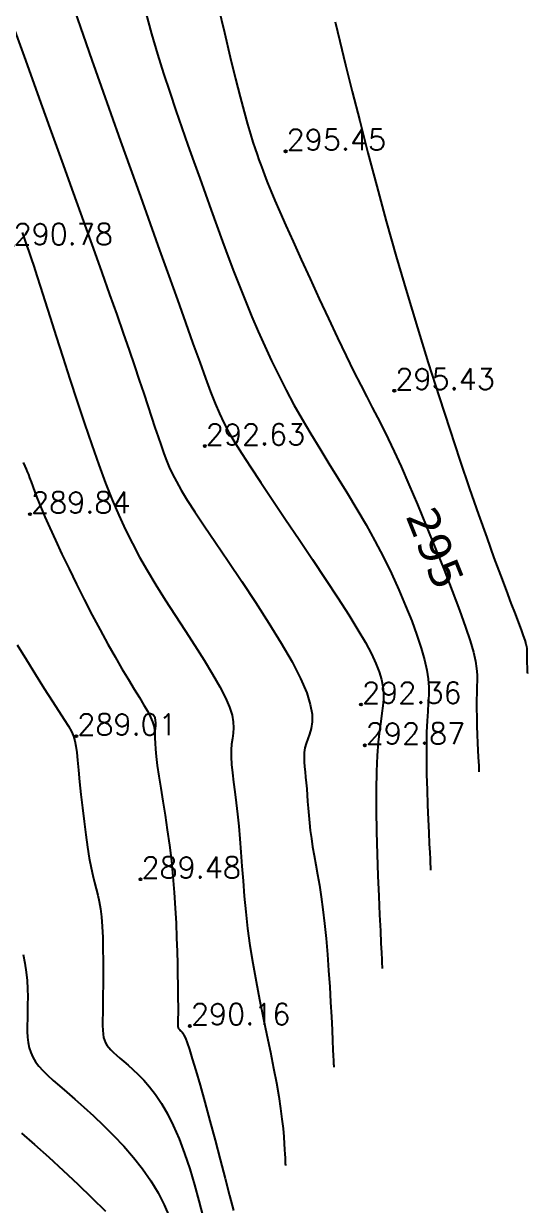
# Model space of a CAD drawing. Extents: x 524954 to 526204, y 9523489 to 9524010.
# Drawn here: x 525620.1 to 525643.7, y 9523853.8 to 9523909.3 of the extents above; entities that cross this region are included whole.
import ezdxf
from ezdxf.enums import TextEntityAlignment as Align

# ---------------------------------------------------------------- set-up
doc = ezdxf.new("R2010")
doc.units = 0
doc.header["$PDMODE"] = 33
doc.header["$PDSIZE"] = 0.1
for name, color, linetype in [('CN_01_00', 3, 'Continuous'), ('CN_02_00', 4, 'Continuous'), ('CN_05_00', 6, 'Continuous'), ('CN_10_00', 1, 'Continuous'), ('Cotation Courbes de niveau', 7, 'Continuous'), ('TopoAlt', 3, 'Continuous'), ('TOPOJIS', 7, 'Continuous')]:
    doc.layers.add(name, color=color, linetype=linetype)
doc.styles.add('Simplex 1.0', font='Simplex.shx', dxfattribs={"width": 0.99, "height": 1})
doc.styles.add('Verdana 1.0', font='verdana.ttf', dxfattribs={"width": 0.99, "height": 1})

# ---------------------------------------------------------------- blocks, each defined once
blk = doc.blocks.new('TCPOINT M')
at = {"color": 0}
blk.add_point((0, 0), dxfattribs=at)
at = {"layer": 'TopoAlt', "style": 'Simplex 1.0', "width": 0.99}
blk.add_attdef('ALT', (0.15, 0.15), '', height=1, dxfattribs=at)

msp = doc.modelspace()

# ---------------------------------------------------------------- linework, layer by layer
at = {"layer": 'CN_01_00', "flags": 128}
for points, elevation in [([(525622.499, 9523909.842), (525622.878, 9523908.722), (525623.288, 9523907.538), (525623.722, 9523906.304), (525624.174, 9523905.033), (525624.637, 9523903.74), (525625.104, 9523902.438), (525625.57, 9523901.142), (525626.027, 9523899.865), (525626.472, 9523898.622), (525626.9, 9523897.424), (525627.306, 9523896.287), (525627.686, 9523895.224), (525628.037, 9523894.249), (525628.353, 9523893.374), (525628.63, 9523892.614), (525628.868, 9523891.976), (525629.08, 9523891.434), (525629.282, 9523890.957), (525629.492, 9523890.514), (525629.725, 9523890.074), (525629.999, 9523889.604), (525630.33, 9523889.073), (525630.735, 9523888.45), (525631.225, 9523887.713), (525631.783, 9523886.881), (525632.388, 9523885.983), (525633.019, 9523885.047), (525633.652, 9523884.102), (525634.266, 9523883.178), (525634.839, 9523882.302), (525635.349, 9523881.504), (525635.779, 9523880.806), (525636.131, 9523880.202), (525636.412, 9523879.679), (525636.628, 9523879.225), (525636.787, 9523878.827), (525636.894, 9523878.473), (525636.958, 9523878.149), (525636.985, 9523877.844), (525636.981, 9523877.544), (525636.953, 9523877.233), (525636.908, 9523876.893), (525636.852, 9523876.507), (525636.792, 9523876.057), (525636.734, 9523875.528), (525636.684, 9523874.901), (525636.65, 9523874.158), (525636.636, 9523873.293), (525636.64, 9523872.333), (525636.659, 9523871.316), (525636.688, 9523870.279), (525636.724, 9523869.258), (525636.763, 9523868.293), (525636.802, 9523867.42), (525636.837, 9523866.676), (525636.865, 9523866.089), (525636.885, 9523865.647), (525636.9, 9523865.331), (525636.91, 9523865.12), (525636.916, 9523864.991), (525636.919, 9523864.925), (525636.92, 9523864.901), (525636.921, 9523864.897)], 293), ([(525620.013, 9523899.456), (525620.124, 9523899.148), (525620.227, 9523898.859), (525620.33, 9523898.564), (525620.439, 9523898.242), (525620.563, 9523897.87), (525620.707, 9523897.428), (525620.879, 9523896.891), (525621.086, 9523896.24), (525621.333, 9523895.458), (525621.614, 9523894.568), (525621.923, 9523893.597), (525622.252, 9523892.575), (525622.593, 9523891.529), (525622.939, 9523890.49), (525623.284, 9523889.485), (525623.618, 9523888.543), (525623.938, 9523887.685), (525624.248, 9523886.904), (525624.556, 9523886.182), (525624.867, 9523885.504), (525625.191, 9523884.853), (525625.532, 9523884.215), (525625.9, 9523883.572), (525626.3, 9523882.908), (525626.736, 9523882.213), (525627.196, 9523881.497), (525627.664, 9523880.774), (525628.125, 9523880.062), (525628.561, 9523879.374), (525628.958, 9523878.726), (525629.3, 9523878.133), (525629.57, 9523877.611), (525629.758, 9523877.169), (525629.873, 9523876.798), (525629.929, 9523876.481), (525629.941, 9523876.203), (525629.922, 9523875.948), (525629.887, 9523875.7), (525629.851, 9523875.443), (525629.827, 9523875.162), (525629.827, 9523874.843), (525629.849, 9523874.485), (525629.888, 9523874.09), (525629.941, 9523873.658), (525630.002, 9523873.191), (525630.068, 9523872.689), (525630.133, 9523872.155), (525630.193, 9523871.589), (525630.245, 9523870.993), (525630.292, 9523870.366), (525630.338, 9523869.71), (525630.388, 9523869.023), (525630.446, 9523868.307), (525630.517, 9523867.561), (525630.604, 9523866.785), (525630.713, 9523865.98), (525630.845, 9523865.149), (525630.997, 9523864.3), (525631.162, 9523863.446), (525631.333, 9523862.6), (525631.505, 9523861.773), (525631.67, 9523860.978), (525631.822, 9523860.226), (525631.955, 9523859.53), (525632.063, 9523858.899), (525632.149, 9523858.334), (525632.216, 9523857.832), (525632.265, 9523857.391), (525632.3, 9523857.008), (525632.325, 9523856.681), (525632.341, 9523856.408), (525632.352, 9523856.187), (525632.36, 9523856.014), (525632.366, 9523855.884), (525632.37, 9523855.791), (525632.373, 9523855.729), (525632.375, 9523855.691), (525632.376, 9523855.671), (525632.376, 9523855.664), (525632.376, 9523855.663)], 291), ([(525619.783, 9523880.095), (525620.215, 9523879.388), (525620.644, 9523878.701), (525621.054, 9523878.055), (525621.427, 9523877.474), (525621.746, 9523876.98), (525621.998, 9523876.588), (525622.188, 9523876.279), (525622.328, 9523876.026), (525622.427, 9523875.804), (525622.496, 9523875.585), (525622.543, 9523875.342), (525622.581, 9523875.05), (525622.618, 9523874.681), (525622.664, 9523874.217), (525622.718, 9523873.674), (525622.78, 9523873.075), (525622.849, 9523872.444), (525622.924, 9523871.805), (525623.002, 9523871.182), (525623.084, 9523870.598), (525623.168, 9523870.077), (525623.253, 9523869.637), (525623.338, 9523869.263), (525623.42, 9523868.937), (525623.498, 9523868.638), (525623.571, 9523868.347), (525623.636, 9523868.044), (525623.693, 9523867.709), (525623.739, 9523867.322), (525623.774, 9523866.87), (525623.798, 9523866.363), (525623.813, 9523865.821), (525623.82, 9523865.261), (525623.822, 9523864.701), (525623.819, 9523864.159), (525623.813, 9523863.652), (525623.807, 9523863.199), (525623.8, 9523862.814), (525623.796, 9523862.491), (525623.796, 9523862.223), (525623.803, 9523862.002), (525623.817, 9523861.82), (525623.842, 9523861.667), (525623.879, 9523861.535), (525623.931, 9523861.417), (525623.998, 9523861.305), (525624.082, 9523861.194), (525624.184, 9523861.082), (525624.305, 9523860.963), (525624.446, 9523860.835), (525624.607, 9523860.694), (525624.789, 9523860.537), (525624.993, 9523860.36), (525625.219, 9523860.159), (525625.464, 9523859.928), (525625.724, 9523859.66), (525625.996, 9523859.349), (525626.274, 9523858.986), (525626.556, 9523858.567), (525626.838, 9523858.084), (525627.115, 9523857.53), (525627.383, 9523856.903), (525627.641, 9523856.218), (525627.884, 9523855.493), (525628.11, 9523854.748), (525628.316, 9523854.001), (525628.499, 9523853.271)], 289), ([(525619.991, 9523857.177), (525620.605, 9523856.636), (525621.263, 9523856.045), (525621.943, 9523855.422), (525622.627, 9523854.782), (525623.294, 9523854.139), (525623.926, 9523853.51)], 287)]:
    msp.add_lwpolyline(points, dxfattribs=dict(at, elevation=elevation))
at = {"layer": 'CN_02_00', "flags": 128}
for points, elevation in [([(525625.823, 9523909.766), (525626.098, 9523908.78), (525626.378, 9523907.831), (525626.661, 9523906.919), (525626.945, 9523906.039), (525627.23, 9523905.189), (525627.514, 9523904.364), (525627.797, 9523903.561), (525628.077, 9523902.777), (525628.353, 9523902.008), (525628.624, 9523901.251), (525628.892, 9523900.504), (525629.158, 9523899.768), (525629.424, 9523899.039), (525629.691, 9523898.319), (525629.961, 9523897.606), (525630.235, 9523896.899), (525630.515, 9523896.198), (525630.803, 9523895.501), (525631.1, 9523894.808), (525631.408, 9523894.117), (525631.728, 9523893.429), (525632.062, 9523892.743), (525632.411, 9523892.058), (525632.778, 9523891.372), (525633.163, 9523890.686), (525633.568, 9523889.999), (525633.989, 9523889.308), (525634.42, 9523888.612), (525634.858, 9523887.909), (525635.298, 9523887.196), (525635.734, 9523886.473), (525636.162, 9523885.736), (525636.577, 9523884.984), (525636.975, 9523884.218), (525637.352, 9523883.446), (525637.702, 9523882.682), (525638.022, 9523881.937), (525638.307, 9523881.223), (525638.553, 9523880.552), (525638.755, 9523879.936), (525638.911, 9523879.387), (525639.016, 9523878.912), (525639.078, 9523878.495), (525639.104, 9523878.114), (525639.104, 9523877.748), (525639.085, 9523877.375), (525639.057, 9523876.975), (525639.027, 9523876.524), (525639.003, 9523876.003), (525638.994, 9523875.396), (525638.997, 9523874.724), (525639.009, 9523874.011), (525639.03, 9523873.284), (525639.055, 9523872.57), (525639.083, 9523871.893), (525639.11, 9523871.281), (525639.134, 9523870.76), (525639.154, 9523870.349), (525639.168, 9523870.04), (525639.179, 9523869.818), (525639.185, 9523869.67), (525639.19, 9523869.58), (525639.192, 9523869.534), (525639.193, 9523869.517), (525639.193, 9523869.514)], 294), ([(525619.612, 9523909.092), (525620.168, 9523907.55), (525620.743, 9523905.958), (525621.32, 9523904.361), (525621.883, 9523902.802), (525622.416, 9523901.325), (525622.905, 9523899.965), (525623.351, 9523898.721), (525623.756, 9523897.585), (525624.124, 9523896.547), (525624.458, 9523895.599), (525624.761, 9523894.731), (525625.036, 9523893.935), (525625.287, 9523893.202), (525625.515, 9523892.524), (525625.724, 9523891.897), (525625.915, 9523891.319), (525626.09, 9523890.788), (525626.251, 9523890.301), (525626.4, 9523889.857), (525626.539, 9523889.453), (525626.669, 9523889.087), (525626.794, 9523888.753), (525626.926, 9523888.434), (525627.077, 9523888.109), (525627.259, 9523887.759), (525627.487, 9523887.361), (525627.772, 9523886.896), (525628.127, 9523886.342), (525628.566, 9523885.68), (525629.094, 9523884.898), (525629.689, 9523884.019), (525630.324, 9523883.075), (525630.97, 9523882.098), (525631.598, 9523881.122), (525632.18, 9523880.177), (525632.688, 9523879.298), (525633.093, 9523878.515), (525633.376, 9523877.853), (525633.546, 9523877.304), (525633.626, 9523876.851), (525633.634, 9523876.479), (525633.59, 9523876.172), (525633.515, 9523875.912), (525633.428, 9523875.683), (525633.349, 9523875.471), (525633.294, 9523875.259), (525633.263, 9523875.046), (525633.252, 9523874.828), (525633.257, 9523874.604), (525633.274, 9523874.373), (525633.298, 9523874.133), (525633.326, 9523873.882), (525633.354, 9523873.618), (525633.378, 9523873.34), (525633.4, 9523873.049), (525633.421, 9523872.743), (525633.444, 9523872.424), (525633.471, 9523872.091), (525633.504, 9523871.743), (525633.545, 9523871.383), (525633.595, 9523871.008), (525633.657, 9523870.619), (525633.729, 9523870.211), (525633.807, 9523869.777), (525633.89, 9523869.312), (525633.975, 9523868.81), (525634.06, 9523868.264), (525634.142, 9523867.669), (525634.22, 9523867.019), (525634.29, 9523866.313), (525634.352, 9523865.567), (525634.408, 9523864.805), (525634.457, 9523864.048), (525634.5, 9523863.318), (525634.536, 9523862.637), (525634.566, 9523862.028), (525634.59, 9523861.512), (525634.61, 9523861.105), (525634.624, 9523860.8), (525634.634, 9523860.581), (525634.641, 9523860.434), (525634.645, 9523860.345), (525634.648, 9523860.299), (525634.648, 9523860.283), (525634.648, 9523860.28)], 292), ([(525634.714, 9523909.347), (525634.937, 9523908.43), (525635.205, 9523907.332), (525635.515, 9523906.079), (525635.865, 9523904.693), (525636.25, 9523903.201), (525636.666, 9523901.625), (525637.111, 9523899.991), (525637.582, 9523898.323), (525638.072, 9523896.644), (525638.576, 9523894.974), (525639.086, 9523893.332), (525639.594, 9523891.737), (525640.092, 9523890.209), (525640.572, 9523888.765), (525641.026, 9523887.426), (525641.447, 9523886.21), (525641.828, 9523885.132), (525642.169, 9523884.186), (525642.471, 9523883.365), (525642.736, 9523882.658), (525642.964, 9523882.057), (525643.158, 9523881.552), (525643.319, 9523881.134), (525643.447, 9523880.795), (525643.544, 9523880.524), (525643.615, 9523880.311), (525643.663, 9523880.147), (525643.693, 9523880.021), (525643.708, 9523879.923), (525643.714, 9523879.842), (525643.713, 9523879.768), (525643.71, 9523879.691), (525643.708, 9523879.603), (525643.709, 9523879.505), (525643.711, 9523879.402), (525643.714, 9523879.296), (525643.717, 9523879.192), (525643.721, 9523879.094), (525643.725, 9523879.005), (525643.729, 9523878.929), (525643.731, 9523878.87), (525643.734, 9523878.825), (525643.735, 9523878.793), (525643.736, 9523878.771), (525643.737, 9523878.758), (525643.737, 9523878.751), (525643.737, 9523878.749), (525643.737, 9523878.748)], 296), ([(525620.062, 9523865.56), (525620.149, 9523865.147), (525620.21, 9523864.739), (525620.249, 9523864.338), (525620.27, 9523863.946), (525620.278, 9523863.568), (525620.276, 9523863.205), (525620.27, 9523862.861), (525620.262, 9523862.537), (525620.258, 9523862.232), (525620.26, 9523861.946), (525620.274, 9523861.677), (525620.302, 9523861.423), (525620.349, 9523861.183), (525620.418, 9523860.954), (525620.514, 9523860.737), (525620.639, 9523860.528), (525620.796, 9523860.322), (525620.987, 9523860.112), (525621.212, 9523859.891), (525621.473, 9523859.653), (525621.773, 9523859.391), (525622.112, 9523859.098), (525622.492, 9523858.769), (525622.912, 9523858.398), (525623.363, 9523857.987), (525623.834, 9523857.541), (525624.311, 9523857.065), (525624.784, 9523856.563), (525625.241, 9523856.039), (525625.67, 9523855.497), (525626.058, 9523854.942), (525626.398, 9523854.379), (525626.69, 9523853.808), (525626.937, 9523853.232)], 288)]:
    msp.add_lwpolyline(points, dxfattribs=dict(at, elevation=elevation))
at = {"layer": 'CN_05_00', "elevation": 295, "flags": 128}
msp.add_lwpolyline([(525629.219, 9523910.07), (525629.512, 9523908.838), (525629.789, 9523907.692), (525630.04, 9523906.676), (525630.258, 9523905.82), (525630.443, 9523905.115), (525630.602, 9523904.54), (525630.737, 9523904.074), (525630.854, 9523903.695), (525630.957, 9523903.383), (525631.049, 9523903.116), (525631.135, 9523902.874), (525631.221, 9523902.637), (525631.312, 9523902.387), (525631.417, 9523902.111), (525631.542, 9523901.792), (525631.696, 9523901.414), (525631.885, 9523900.964), (525632.117, 9523900.425), (525632.4, 9523899.781), (525632.738, 9523899.026), (525633.12, 9523898.182), (525633.533, 9523897.278), (525633.964, 9523896.344), (525634.398, 9523895.412), (525634.823, 9523894.511), (525635.226, 9523893.671), (525635.592, 9523892.922), (525635.912, 9523892.284), (525636.195, 9523891.734), (525636.453, 9523891.241), (525636.698, 9523890.77), (525636.944, 9523890.29), (525637.202, 9523889.767), (525637.485, 9523889.17), (525637.805, 9523888.464), (525638.171, 9523887.629), (525638.572, 9523886.691), (525638.992, 9523885.685), (525639.415, 9523884.649), (525639.827, 9523883.618), (525640.211, 9523882.631), (525640.553, 9523881.722), (525640.836, 9523880.93), (525641.051, 9523880.28), (525641.202, 9523879.757), (525641.3, 9523879.336), (525641.356, 9523878.99), (525641.379, 9523878.693), (525641.38, 9523878.421), (525641.369, 9523878.148), (525641.357, 9523877.847), (525641.351, 9523877.5), (525641.353, 9523877.115), (525641.36, 9523876.707), (525641.372, 9523876.29), (525641.386, 9523875.881), (525641.402, 9523875.494), (525641.417, 9523875.143), (525641.431, 9523874.845), (525641.443, 9523874.609), (525641.451, 9523874.432), (525641.457, 9523874.306), (525641.461, 9523874.221), (525641.463, 9523874.169), (525641.464, 9523874.143), (525641.465, 9523874.133), (525641.465, 9523874.131)], dxfattribs=at)
at = {"layer": 'CN_10_00', "elevation": 290, "flags": 128}
msp.add_lwpolyline([(525620.063, 9523888.658), (525620.141, 9523888.482), (525620.204, 9523888.343), (525620.257, 9523888.22), (525620.309, 9523888.092), (525620.367, 9523887.94), (525620.434, 9523887.754), (525620.517, 9523887.529), (525620.619, 9523887.259), (525620.745, 9523886.937), (525620.9, 9523886.556), (525621.089, 9523886.112), (525621.316, 9523885.597), (525621.584, 9523885.008), (525621.887, 9523884.36), (525622.218, 9523883.668), (525622.569, 9523882.949), (525622.934, 9523882.219), (525623.305, 9523881.496), (525623.674, 9523880.796), (525624.034, 9523880.135), (525624.378, 9523879.528), (525624.703, 9523878.975), (525625.004, 9523878.474), (525625.279, 9523878.025), (525625.525, 9523877.626), (525625.736, 9523877.274), (525625.912, 9523876.968), (525626.047, 9523876.707), (525626.141, 9523876.486), (525626.199, 9523876.293), (525626.232, 9523876.111), (525626.247, 9523875.927), (525626.254, 9523875.724), (525626.26, 9523875.488), (525626.274, 9523875.203), (525626.305, 9523874.853), (525626.359, 9523874.427), (525626.434, 9523873.931), (525626.524, 9523873.373), (525626.624, 9523872.762), (525626.729, 9523872.106), (525626.834, 9523871.415), (525626.933, 9523870.697), (525627.022, 9523869.961), (525627.097, 9523869.216), (525627.158, 9523868.472), (525627.206, 9523867.739), (525627.244, 9523867.028), (525627.272, 9523866.348), (525627.293, 9523865.71), (525627.308, 9523865.124), (525627.318, 9523864.601), (525627.326, 9523864.147), (525627.331, 9523863.76), (525627.334, 9523863.433), (525627.335, 9523863.16), (525627.335, 9523862.934), (525627.335, 9523862.749), (525627.333, 9523862.599), (525627.332, 9523862.479), (525627.33, 9523862.381), (525627.329, 9523862.303), (525627.329, 9523862.242), (525627.33, 9523862.195), (525627.332, 9523862.16), (525627.335, 9523862.134), (525627.34, 9523862.114), (525627.347, 9523862.098), (525627.357, 9523862.082), (525627.368, 9523862.067), (525627.382, 9523862.051), (525627.399, 9523862.035), (525627.418, 9523862.017), (525627.441, 9523861.998), (525627.466, 9523861.976), (525627.494, 9523861.952), (525627.526, 9523861.921), (525627.565, 9523861.87), (525627.615, 9523861.779), (525627.68, 9523861.632), (525627.764, 9523861.41), (525627.872, 9523861.096), (525628.006, 9523860.671), (525628.171, 9523860.118), (525628.369, 9523859.428), (525628.592, 9523858.628), (525628.831, 9523857.755), (525629.077, 9523856.844), (525629.32, 9523855.931), (525629.551, 9523855.053), (525629.76, 9523854.245), (525629.938, 9523853.544)], dxfattribs=at)

# ---------------------------------------------------------------- block references
at = {"layer": 'TOPOJIS'}
ref = msp.add_blockref('TCPOINT M', (525632.388, 9523903.264, 295.45), dxfattribs=at)
ref.add_attrib('ALT', '295.45', (525632.438, 9523903.314, 295.45), dxfattribs={"layer": 'TopoAlt', "height": 1, "style": 'Simplex 1.0', "width": 0.99})
ref = msp.add_blockref('TCPOINT M', (525619.564, 9523898.827, 290.78), dxfattribs=at)
ref.add_attrib('ALT', '290.78', (525619.614, 9523898.877, 290.78), dxfattribs={"layer": 'TopoAlt', "height": 1, "style": 'Simplex 1.0', "width": 0.99})
ref = msp.add_blockref('TCPOINT M', (525637.491, 9523892.027, 295.43), dxfattribs=at)
ref.add_attrib('ALT', '295.43', (525637.541, 9523892.077, 295.43), dxfattribs={"layer": 'TopoAlt', "height": 1, "style": 'Simplex 1.0', "width": 0.99})
ref = msp.add_blockref('TCPOINT M', (525628.591, 9523889.429, 292.63), dxfattribs=at)
ref.add_attrib('ALT', '292.63', (525628.641, 9523889.479, 292.63), dxfattribs={"layer": 'TopoAlt', "height": 1, "style": 'Simplex 1.0', "width": 0.99})
ref = msp.add_blockref('TCPOINT M', (525620.389, 9523886.234, 289.84), dxfattribs=at)
ref.add_attrib('ALT', '289.84', (525620.439, 9523886.284, 289.84), dxfattribs={"layer": 'TopoAlt', "height": 1, "style": 'Simplex 1.0', "width": 0.99})
ref = msp.add_blockref('TCPOINT M', (525635.929, 9523877.297, 292.36), dxfattribs=at)
ref.add_attrib('ALT', '292.36', (525635.979, 9523877.347, 292.36), dxfattribs={"layer": 'TopoAlt', "height": 1, "style": 'Simplex 1.0', "width": 0.99})
ref = msp.add_blockref('TCPOINT M', (525622.559, 9523875.812, 289.01), dxfattribs=at)
ref.add_attrib('ALT', '289.01', (525622.609, 9523875.862, 289.01), dxfattribs={"layer": 'TopoAlt', "height": 1, "style": 'Simplex 1.0', "width": 0.99})
ref = msp.add_blockref('TCPOINT M', (525636.103, 9523875.383, 292.87), dxfattribs=at)
ref.add_attrib('ALT', '292.87', (525636.153, 9523875.433, 292.87), dxfattribs={"layer": 'TopoAlt', "height": 1, "style": 'Simplex 1.0', "width": 0.99})
ref = msp.add_blockref('TCPOINT M', (525625.573, 9523869.094, 289.48), dxfattribs=at)
ref.add_attrib('ALT', '289.48', (525625.623, 9523869.144, 289.48), dxfattribs={"layer": 'TopoAlt', "height": 1, "style": 'Simplex 1.0', "width": 0.99})
ref = msp.add_blockref('TCPOINT M', (525627.894, 9523862.207, 290.16), dxfattribs=at)
ref.add_attrib('ALT', '290.16', (525627.944, 9523862.257, 290.16), dxfattribs={"layer": 'TopoAlt', "height": 1, "style": 'Simplex 1.0', "width": 0.99})

# ---------------------------------------------------------------- texts
at = {"layer": 'Cotation Courbes de niveau', "style": 'Verdana 1.0', "width": 0.99}
msp.add_text('295', height=1.5, rotation=291.775, dxfattribs=at).set_placement((525639.42, 9523884.636, 295), align=Align.MIDDLE_CENTER)

doc.saveas('drawing.dxf')
